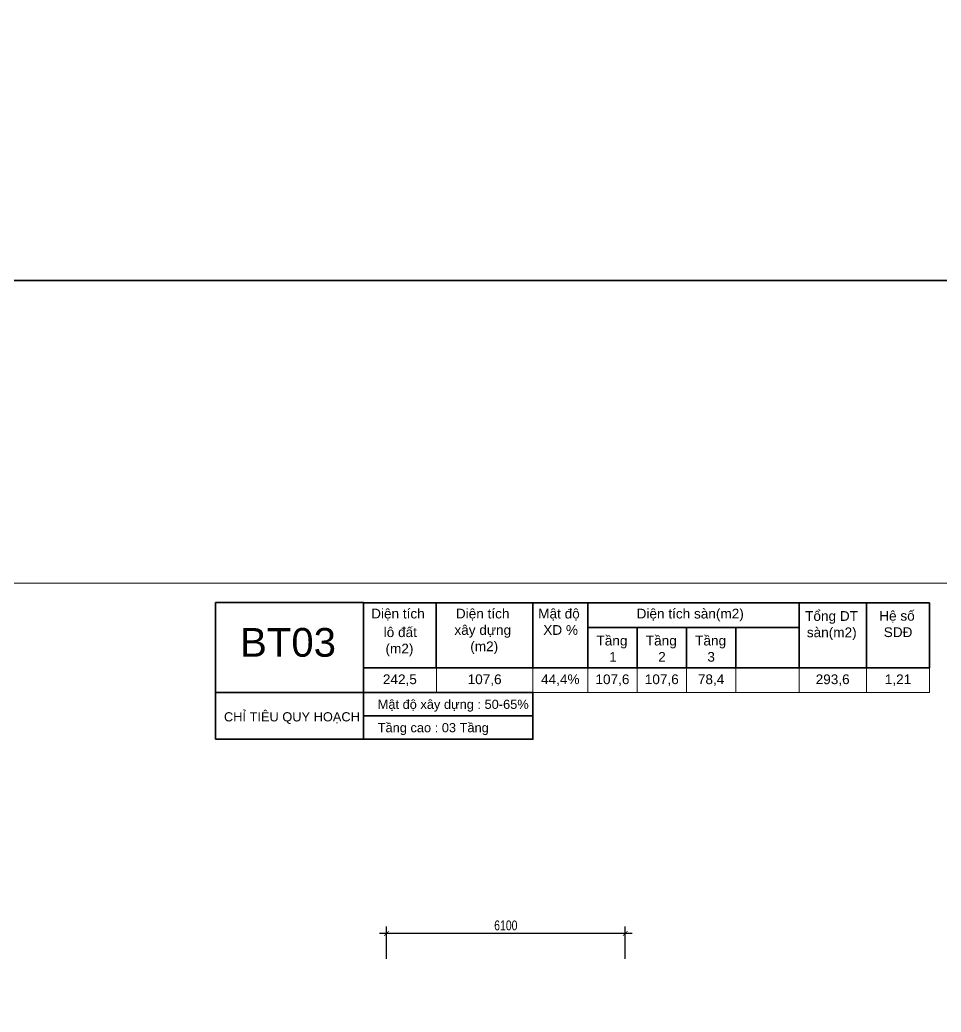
# Model space of a CAD drawing. Header units: millimetres. Extents: x 33748 to 451939, y -263262 to 62681.
# Drawn here: x 250200 to 273743, y -60766 to -35415 of the extents above; entities that cross this region are included whole.
import ezdxf
from ezdxf.enums import TextEntityAlignment as Align
from ezdxf.xclip import XClip

# ---------------------------------------------------------------- set-up
doc = ezdxf.new("R2010")
doc.units = ezdxf.units.MM
doc.header["$PDMODE"] = 98
doc.linetypes.add('CENTER', pattern=[50.8, 31.75, -6.35, 6.35, -6.35])
doc.layers.get('Defpoints').update_dxf_attribs({"color": 202, "lineweight": 13})
for name, color, linetype, lineweight in [('-CENTER', 143, 'CENTER', 13), ('-CONCRETE', 1, 'Continuous', 35), ('-LINE1', 7, 'Continuous', 18), ('-TEXT', 7, 'Continuous', 15), ('-WALL', 4, 'Continuous', 35)]:
    doc.layers.add(name, color=color, linetype=linetype, lineweight=lineweight)
doc.layers.add('12. NET DIM', color=9, linetype='Continuous')
doc.styles.add('1', font='arial.ttf')
doc.styles.add('AVANH', font='', dxfattribs={"width": 0.8})
doc.styles.get("Standard").update_dxf_attribs({"font": 'arial.ttf'})
doc.styles.get('AVANH').set_extended_font_data('.VnAvantH')
doc.dimstyles.new('C_100A3', dxfattribs={"dimscale": 100, "dimtxt": 2.5, "dimasz": 1.2, "dimexe": 1.8, "dimexo": 0, "dimgap": 0.75, "dimtad": 1, "dimdec": 0, "dimzin": 0, "dimdsep": 46, "dimtxsty": 'AVANH', "dimblk": 'ARCHTICK', "dimcen": 0, "dimdle": 1.8, "dimclrd": 256, "dimclre": 256, "dimclrt": 7, "dimadec": 0, "dimazin": 0, "dimtfac": 0.0001, "dimtdec": 0, "dimtix": 1, "dimtmove": 2, "dimatfit": 3, "dimldrblk": 'ARCHTICK', "dimfxl": 1.8, "dimtolj": 1, "dimtzin": 0, "dimarcsym": 0})

# ---------------------------------------------------------------- blocks, each defined once
blk = doc.blocks.new('A$C37A47670')
at = {"layer": '-WALL'}
for p, q in [((0, 1905), (16565, 1905)), ((0, 1905), (0, 0)), ((2134, 1905), (2134, 0)), ((4959, 1905), (4959, 0)), ((6565, 1905), (6565, 0)), ((12744, 1905), (12744, 0)), ((14715, 1905), (14715, 0)), ((16565, 1905), (16565, 0)), ((6565, 1180), (12744, 1180)), ((8008, 1180), (8008, 0)), ((9451, 1180), (9451, 0)), ((10894, 1180), (10894, 0)), ((0, 0), (16565, 0))]:
    blk.add_line(p, q, dxfattribs=at)
for s, height, p in [('Diện tích', 284.5, (227, 1443)), ('Diện tích', 284.5, (2706, 1443)), ('Mật độ', 284.5, (5115, 1443)), ('Diện tích sàn(m2)', 284.48, (7994, 1443)), ('Tổng DT', 284.5, (12923, 1373)), ('Hệ số', 284.5, (15091, 1378)), (' lô đất', 284.5, (484, 899)), ('xây dựng', 284.5, (2663, 964)), ('XD %%%', 284.5, (5263, 964)), ('sàn(m2)', 284.5, (12973, 894)), ('SDĐ', 284.5, (15223, 899)), ('Tầng', 284.5, (6820, 653)), ('Tầng', 284.5, (8263, 653)), ('Tầng', 284.5, (9706, 653)), ('(m2)', 284.5, (647, 420)), ('(m2)', 284.5, (3127, 485)), ('1', 284, (7192, 178)), ('2', 284, (8624, 178)), ('3', 284, (10063, 178))]:
    blk.add_text(s, height=height, dxfattribs=at).set_placement(p)
blk = doc.blocks.new('A$Cc865fbe0')
at = {"layer": '-WALL'}
for points in [[(0, 0), (3775, 0), (3775, 1194), (0, 1194)], [(3775, 597), (8107, 597), (8107, 1194), (3775, 1194)], [(3775, 0), (8107, 0), (8107, 597), (3775, 597)]]:
    blk.add_lwpolyline(points, close=True, dxfattribs=at)
for s, p in [('Mật độ xây dựng : 50-65%%%', (4141, 778)), ('CHỈ TIÊU QUY HOẠCH', (212, 458)), ('Tầng cao : 03 Tầng', (4141, 181))]:
    blk.add_text(s, height=234.37, dxfattribs=at).set_placement(p)
blk = doc.blocks.new('*T258')
at = {"layer": '-LINE1', "linetype": 'ByBlock', "lineweight": -2, "transparency": 16777216}
for p, q in [((0, 0), (176.96, 0)), ((0, 0), (0, -25.17)), ((16.05, 0), (16.05, -25.17)), ((34.58, 0), (34.58, -25.17)), ((59.1, 0), (59.1, -25.17)), ((73.04, 0), (73.04, -25.17)), ((85.57, 0), (85.57, -25.17)), ((98.09, 0), (98.09, -25.17)), ((110.62, 0), (110.62, -25.17)), ((126.68, 0), (126.68, -25.17)), ((143.79, 0), (143.79, -25.17)), ((159.84, 0), (159.84, -25.17)), ((176.96, 0), (176.96, -25.17)), ((0, -6.29), (176.96, -6.29)), ((0, -12.59), (176.96, -12.59)), ((0, -18.88), (176.96, -18.88)), ((0, -25.17), (176.96, -25.17))]:
    blk.add_line(p, q, dxfattribs=at)
at = {"layer": '-LINE1', "color": 0, "transparency": 16777216, "char_height": 2.4694}
for s, insert, width, attachment_point in [('{\\fArial|b1|i0|c0;M1 BT', (1.5, -4.79), 13.055, 7), ('{\\fArial|b0|i0|c0;250', (25.32, -3.15), 15.5244, 5), ('{\\fArial|b0|i0|c0;117,6', (46.84, -3.15), 21.5217, 5), ('{\\fArial|b0|i0|c0;47,0%', (66.07, -3.15), 10.9383, 5), ('{\\fArial|b0|i0|c0;117,6', (79.3, -3.15), 9.5272, 5), ('{\\fArial|b0|i0|c0;117,6', (91.83, -3.15), 9.5272, 5), ('{\\fArial|b0|i0|c0;79,3', (104.36, -3.15), 9.5272, 5), ('{\\fArial|b0|i0|c0;314,5', (135.23, -3.15), 14.1133, 5), ('{\\fArial|b0|i0|c0;1,26', (151.82, -3.15), 13.055, 5), ('{\\fArial|b1|i0|c0;49', (168.4, -3.15), 14.1133, 5), ('{\\fArial|b0|i0|c0;', (112.12, -4.79), 13.055, 7), ('{\\fArial|b1|i0|c0;M2 BT', (1.5, -11.09), 13.055, 7), ('{\\fArial|b0|i0|c0;328', (25.32, -9.44), 15.5244, 5), ('{\\fArial|b0|i0|c0;135,5', (46.84, -9.44), 21.5217, 5), ('{\\fArial|b0|i0|c0;41,3%', (66.07, -9.44), 10.9383, 5), ('{\\fArial|b0|i0|c0;135,5', (79.3, -9.44), 9.5272, 5), ('{\\fArial|b0|i0|c0;135,5', (91.83, -9.44), 9.5272, 5), ('{\\fArial|b0|i0|c0;92,6', (104.36, -9.44), 9.5272, 5), ('{\\fArial|b0|i0|c0;363,6', (135.23, -9.44), 14.1133, 5), ('{\\fArial|b0|i0|c0;1,11', (151.82, -9.44), 13.055, 5), ('{\\fArial|b1|i0|c0;6', (168.4, -9.44), 14.1133, 5), ('{\\fArial|b0|i0|c0;', (112.12, -11.09), 13.055, 7), ('{\\fArial|b1|i0|c0;M3 BT', (1.5, -17.38), 13.055, 7), ('{\\fArial|b0|i0|c0;242,5', (25.32, -15.73), 15.5244, 5), ('{\\fArial|b0|i0|c0;107,6', (46.84, -15.73), 21.5217, 5), ('{\\fArial|b0|i0|c0;44,4%', (66.07, -15.73), 10.9383, 5), ('{\\fArial|b0|i0|c0;107,6', (79.3, -15.73), 9.5272, 5), ('{\\fArial|b0|i0|c0;107,6', (91.83, -15.73), 9.5272, 5), ('{\\fArial|b0|i0|c0;78,4', (104.36, -15.73), 9.5272, 5), ('{\\fArial|b0|i0|c0;293,6', (135.23, -15.73), 14.1133, 5), ('{\\fArial|b0|i0|c0;1,21', (151.82, -15.73), 13.055, 5), ('{\\fArial|b1|i0|c0;2', (168.4, -15.73), 14.1133, 5), ('{\\fArial|b0|i0|c0;', (112.12, -17.38), 13.055, 7), ('{\\fArial|b1|i0|c0;M4 BT', (1.5, -23.67), 13.055, 7), ('{\\fArial|b0|i0|c0;367,5', (25.32, -22.02), 15.5244, 5), ('{\\fArial|b0|i0|c0;140', (46.84, -22.02), 21.5217, 5), ('{\\fArial|b0|i0|c0;38,1%', (66.07, -22.02), 10.9383, 5), ('{\\fArial|b0|i0|c0;140', (79.3, -22.02), 9.5272, 5), ('{\\fArial|b0|i0|c0;134', (91.83, -22.02), 9.5272, 5), ('{\\fArial|b0|i0|c0;87', (104.36, -22.02), 9.5272, 5), ('{\\fArial|b0|i0|c0;361', (135.23, -22.02), 14.1133, 5), ('{\\fArial|b0|i0|c0;0,98', (151.82, -22.02), 13.055, 5), ('{\\fArial|b1|i0|c0;2', (168.4, -22.02), 14.1133, 5), ('{\\fArial|b0|i0|c0;', (112.12, -23.67), 13.055, 7)]:
    blk.add_mtext(s, dxfattribs=dict(at, insert=insert, width=width, attachment_point=attachment_point))
blk = doc.blocks.new('Bang tk')
blk.add_blockref('*T258', (0, 25.17))
blk = doc.blocks.new('_ARCHTICK')
at = {"const_width": 0.15}
blk.add_lwpolyline([(-0.5, -0.5), (0.5, 0.5)], dxfattribs=at)
blk = doc.blocks.new('*D296')
at = {"layer": '12. NET DIM', "lineweight": -2, "transparency": 16777216}
for p, q in [((265848, -58755), (259388, -58755)), ((259568, -59407), (259568, -58575)), ((265668, -59407), (265668, -58575))]:
    blk.add_line(p, q, dxfattribs=at)
at = {"layer": 'Defpoints', "color": 0, "transparency": 16777216}
for p in [(259568, -58755), (259568, -59407), (265668, -59407)]:
    blk.add_point(p, dxfattribs=at)
at = {"layer": '12. NET DIM', "lineweight": -2, "transparency": 16777216, "xscale": 120, "yscale": 120, "zscale": 120, "rotation": 180}
blk.add_blockref('_ARCHTICK', (259568, -58755), dxfattribs=at)
at = {"layer": '12. NET DIM', "lineweight": -2, "transparency": 16777216, "xscale": 120, "yscale": 120, "zscale": 120}
blk.add_blockref('_ARCHTICK', (265668, -58755), dxfattribs=at)
at = {"layer": '12. NET DIM', "color": 7, "transparency": 16777216, "insert": (262618, -58551), "char_height": 250, "attachment_point": 5, "style": 'AVANH'}
blk.add_mtext('\\A1;6100', dxfattribs=at)

msp = doc.modelspace()

# ---------------------------------------------------------------- linework, layer by layer
at = {"layer": '-CONCRETE', "color": 1}
for points in [[(123413.8, 10302.6), (451939.1, 10302.6), (451939.1, -42076.2), (123413.8, -42076.2)], [(123413.8, -42076.2), (451939.1, -42076.2), (451939.1, -94455), (123413.8, -94455)]]:
    msp.add_lwpolyline(points, close=True, dxfattribs=at)
at = {"layer": '-WALL'}
msp.add_lwpolyline([(258978.7, -50304.4), (255203.4, -50304.4), (255203.4, -52601.7), (258978.7, -52601.7)], close=True, dxfattribs=at)
at = {"layer": 'Defpoints'}
msp.add_lwpolyline([(273947.2, -83068.4), (273947.2, -49804.4), (226907.2, -49804.4), (226907.2, -83068.4)], close=True, dxfattribs=at)

# ---------------------------------------------------------------- block references
at = {"layer": '-CENTER'}
msp.add_blockref('A$Cc865fbe0', (255203.4, -53796.1), dxfattribs=at)
at = {"layer": '-TEXT'}
ref = msp.add_blockref('Bang tk', (257363.2, -53234.9), dxfattribs=dict(at, xscale=100.6227567843635, yscale=100.6227567843635, zscale=100.6227567843635))
XClip(ref).set_block_clipping_path([(16.055, 6.2925925926), (159.8444444444, 12.5851851852)])
at = {"layer": '-WALL', "xscale": 0.8734614304198234, "yscale": 0.8734614304198234, "zscale": 0.8734614304198234}
msp.add_blockref('A$C37A47670', (258978.7, -51968.5), dxfattribs=at)

# ---------------------------------------------------------------- texts
at = {"layer": '-TEXT', "color": 4, "style": '1'}
msp.add_text('BT03', height=733.71, dxfattribs=at).set_placement((257053.6, -51905.4), align=Align.BOTTOM_CENTER)

# ---------------------------------------------------------------- dimensions: what is measured, and where the dimension line sits
at = {"layer": '12. NET DIM'}
dim = msp.add_linear_dim(base=(259568.5, -58755.1), p1=(265668.5, -59406.7), p2=(259568.5, -59406.7), angle=180, dimstyle='C_100A3', dxfattribs=at)
dim.commit()
dim.dimension.update_dxf_attribs({"geometry": '*D296', "text_midpoint": (262618.5, -58550.8)})

doc.saveas('drawing.dxf')
